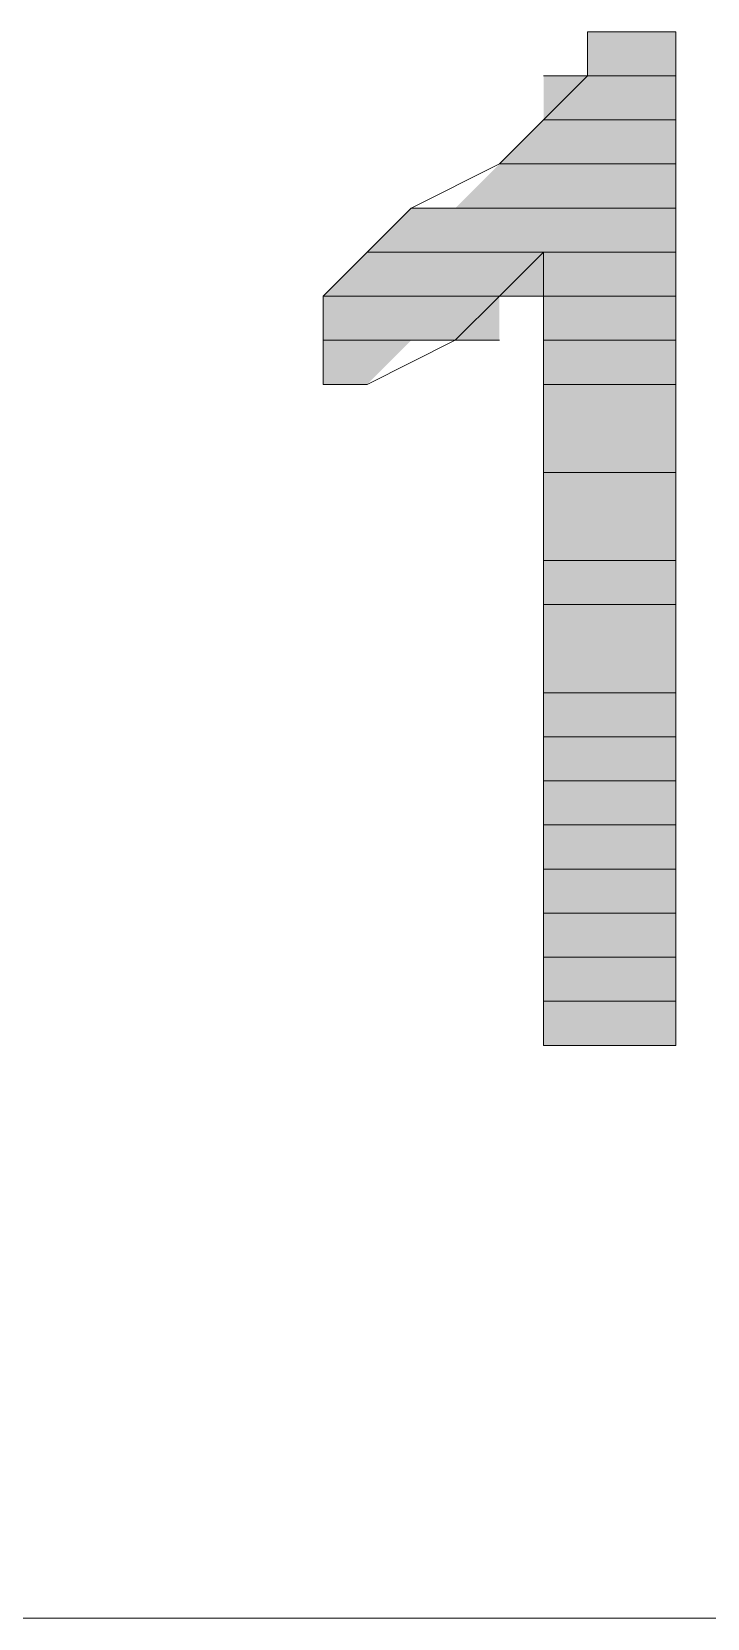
# Model space of a CAD drawing. Header units: millimetres. Extents: x -11 to 1219, y 0 to 1751.
# Drawn here: x 229.814 to 230.683, y 874.572 to 876.611 of the extents above; entities that cross this region are included whole.
import ezdxf

# ---------------------------------------------------------------- set-up
doc = ezdxf.new("R2010")
doc.units = ezdxf.units.MM
doc.header["$LTSCALE"] = 10
doc.layers.add('_MULTI_WIRE', color=9, linetype='CONTINUOUS')
doc.layers.add('PDF_Geometry', color=7, linetype='CONTINUOUS', true_color=0x151d1f)
doc.layers.add('PDF_Solid Fills', color=7, linetype='CONTINUOUS', true_color=0x070809)
doc.layers.get('_MULTI_WIRE').off()

# ---------------------------------------------------------------- blocks, each defined once
blk = doc.blocks.new('DVP-28SWS211R')
at = {"layer": 'PDF_Geometry', "color": 7, "lineweight": 9, "true_color": 0xffffff}
for p, q in [((23.9068, -87.8662), (24.0201, -87.8662)), ((24.0201, -87.8662), (23.9068, -87.8662)), ((23.9068, -87.8662), (24.0201, -87.8662)), ((24.0201, -87.8662), (23.9068, -87.8662)), ((23.9068, -87.8662), (24.0201, -87.8662)), ((24.0201, -87.8662), (23.9068, -87.8662)), ((23.9068, -87.8662), (24.0201, -87.8662)), ((24.0201, -87.8662), (23.9068, -87.8662)), ((23.9068, -87.8662), (24.0201, -87.8662)), ((24.0201, -87.8662), (23.9068, -87.8662)), ((23.9068, -87.8662), (24.0201, -87.8662)), ((24.0201, -87.8662), (23.9068, -87.8662)), ((23.9068, -87.8662), (24.0201, -87.8662)), ((24.0201, -87.8662), (23.9068, -87.8662)), ((23.9068, -87.8662), (24.0201, -87.8662)), ((24.0201, -87.8662), (23.9068, -87.8662)), ((23.9068, -87.8662), (24.0201, -87.8662)), ((24.0201, -87.8662), (23.9068, -87.8662)), ((24.0201, -87.8662), (23.9068, -87.8662)), ((23.9068, -87.8662), (23.9068, -87.9228)), ((24.0201, -89.1691), (24.0201, -87.8662)), ((23.9068, -87.9228), (23.8502, -87.9228)), ((23.8502, -87.9228), (24.0201, -87.9228)), ((23.8502, -87.9228), (24.0201, -87.9228)), ((24.0201, -87.9228), (23.8502, -87.9228)), ((23.8502, -87.9228), (24.0201, -87.9228)), ((24.0201, -87.9228), (23.8502, -87.9228)), ((23.8502, -87.9228), (24.0201, -87.9228)), ((24.0201, -87.9228), (23.8502, -87.9228)), ((23.8502, -87.9228), (24.0201, -87.9228)), ((24.0201, -87.9228), (23.8502, -87.9228)), ((23.9068, -87.9228), (23.8502, -87.9795)), ((23.9068, -87.9228), (24.0201, -87.9228)), ((24.0201, -87.9228), (23.9068, -87.9228)), ((23.9068, -87.9228), (24.0201, -87.9228)), ((24.0201, -87.9228), (23.9068, -87.9228)), ((24.0201, -87.9228), (23.9068, -87.9228)), ((23.9068, -87.9228), (24.0201, -87.9228)), ((24.0201, -87.9228), (23.9068, -87.9228)), ((23.8502, -87.9795), (23.7935, -88.0361)), ((23.8502, -87.9795), (24.0201, -87.9795)), ((24.0201, -87.9795), (23.8502, -87.9795)), ((23.8502, -87.9795), (24.0201, -87.9795)), ((24.0201, -87.9795), (23.8502, -87.9795)), ((23.8502, -87.9795), (24.0201, -87.9795)), ((24.0201, -87.9795), (23.8502, -87.9795)), ((23.8502, -87.9795), (24.0201, -87.9795)), ((24.0201, -87.9795), (23.8502, -87.9795)), ((23.8502, -87.9795), (24.0201, -87.9795)), ((24.0201, -87.9795), (23.8502, -87.9795)), ((23.8502, -87.9795), (24.0201, -87.9795)), ((24.0201, -87.9795), (23.8502, -87.9795)), ((23.8502, -87.9795), (24.0201, -87.9795)), ((24.0201, -87.9795), (23.8502, -87.9795)), ((23.8502, -87.9795), (24.0201, -87.9795)), ((24.0201, -87.9795), (23.8502, -87.9795)), ((23.8502, -87.9795), (24.0201, -87.9795)), ((24.0201, -87.9795), (23.8502, -87.9795)), ((23.8502, -87.9795), (24.0201, -87.9795)), ((24.0201, -87.9795), (23.8502, -87.9795)), ((23.8502, -87.9795), (24.0201, -87.9795)), ((24.0201, -87.9795), (23.8502, -87.9795)), ((23.8502, -87.9795), (24.0201, -87.9795)), ((24.0201, -87.9795), (23.8502, -87.9795)), ((23.8502, -87.9795), (24.0201, -87.9795)), ((24.0201, -87.9795), (23.8502, -87.9795)), ((23.8502, -87.9795), (24.0201, -87.9795)), ((24.0201, -87.9795), (23.8502, -87.9795)), ((23.7935, -88.0361), (23.6802, -88.0928)), ((23.7935, -88.0361), (24.0201, -88.0361)), ((24.0201, -88.0361), (23.7935, -88.0361)), ((23.7935, -88.0361), (24.0201, -88.0361)), ((24.0201, -88.0361), (23.7935, -88.0361)), ((23.7935, -88.0361), (24.0201, -88.0361)), ((24.0201, -88.0361), (23.7935, -88.0361)), ((23.7935, -88.0361), (24.0201, -88.0361)), ((24.0201, -88.0361), (23.7935, -88.0361)), ((23.7935, -88.0361), (24.0201, -88.0361)), ((24.0201, -88.0361), (23.7935, -88.0361)), ((23.7935, -88.0361), (24.0201, -88.0361)), ((24.0201, -88.0361), (23.7935, -88.0361)), ((23.7935, -88.0361), (24.0201, -88.0361)), ((24.0201, -88.0361), (23.7935, -88.0361)), ((23.7935, -88.0361), (24.0201, -88.0361)), ((24.0201, -88.0361), (23.7935, -88.0361)), ((23.7935, -88.0361), (24.0201, -88.0361)), ((24.0201, -88.0361), (23.7935, -88.0361)), ((23.7935, -88.0361), (24.0201, -88.0361)), ((24.0201, -88.0361), (23.7935, -88.0361)), ((23.7935, -88.0361), (24.0201, -88.0361)), ((24.0201, -88.0361), (23.7935, -88.0361)), ((23.7935, -88.0361), (24.0201, -88.0361)), ((24.0201, -88.0361), (23.7935, -88.0361)), ((23.7935, -88.0361), (24.0201, -88.0361)), ((24.0201, -88.0361), (23.7935, -88.0361)), ((23.7935, -88.0361), (24.0201, -88.0361)), ((24.0201, -88.0361), (23.7935, -88.0361)), ((23.7935, -88.0361), (24.0201, -88.0361)), ((24.0201, -88.0361), (23.7935, -88.0361)), ((23.7935, -88.0361), (24.0201, -88.0361)), ((24.0201, -88.0361), (23.7935, -88.0361)), ((23.7935, -88.0361), (24.0201, -88.0361)), ((24.0201, -88.0361), (23.7935, -88.0361)), ((23.7935, -88.0361), (24.0201, -88.0361)), ((24.0201, -88.0361), (23.7935, -88.0361)), ((23.6802, -88.0928), (23.6236, -88.1494)), ((23.7369, -88.0928), (23.6802, -88.0928)), ((23.6802, -88.0928), (24.0201, -88.0928)), ((23.6802, -88.0928), (24.0201, -88.0928)), ((24.0201, -88.0928), (23.6802, -88.0928)), ((23.6802, -88.0928), (24.0201, -88.0928)), ((24.0201, -88.0928), (23.6802, -88.0928)), ((23.6802, -88.0928), (24.0201, -88.0928)), ((24.0201, -88.0928), (23.6802, -88.0928)), ((23.6802, -88.0928), (24.0201, -88.0928)), ((24.0201, -88.0928), (23.6802, -88.0928)), ((23.6802, -88.0928), (24.0201, -88.0928)), ((24.0201, -88.0928), (23.6802, -88.0928)), ((23.6802, -88.0928), (24.0201, -88.0928)), ((24.0201, -88.0928), (23.6802, -88.0928)), ((23.6802, -88.0928), (24.0201, -88.0928)), ((24.0201, -88.0928), (23.6802, -88.0928)), ((23.6802, -88.0928), (24.0201, -88.0928)), ((24.0201, -88.0928), (23.6802, -88.0928)), ((23.6802, -88.0928), (24.0201, -88.0928)), ((24.0201, -88.0928), (23.6802, -88.0928)), ((23.6802, -88.0928), (24.0201, -88.0928)), ((24.0201, -88.0928), (23.6802, -88.0928)), ((23.7369, -88.0928), (24.0201, -88.0928)), ((24.0201, -88.0928), (23.7369, -88.0928)), ((23.7369, -88.0928), (24.0201, -88.0928)), ((24.0201, -88.0928), (23.7369, -88.0928)), ((23.7369, -88.0928), (24.0201, -88.0928)), ((24.0201, -88.0928), (23.7369, -88.0928)), ((23.7369, -88.0928), (24.0201, -88.0928)), ((24.0201, -88.0928), (23.7369, -88.0928)), ((23.7369, -88.0928), (24.0201, -88.0928)), ((24.0201, -88.0928), (23.7369, -88.0928)), ((23.7369, -88.0928), (24.0201, -88.0928)), ((24.0201, -88.0928), (23.7369, -88.0928)), ((23.7369, -88.0928), (24.0201, -88.0928)), ((24.0201, -88.0928), (23.7369, -88.0928)), ((23.7369, -88.0928), (24.0201, -88.0928)), ((24.0201, -88.0928), (23.7369, -88.0928)), ((23.7369, -88.0928), (24.0201, -88.0928)), ((24.0201, -88.0928), (23.7369, -88.0928)), ((23.7369, -88.0928), (24.0201, -88.0928)), ((24.0201, -88.0928), (23.7369, -88.0928)), ((24.0201, -88.0928), (23.7369, -88.0928)), ((23.7369, -88.0928), (24.0201, -88.0928)), ((24.0201, -88.0928), (23.7369, -88.0928)), ((23.6235, -88.1494), (23.5669, -88.2061)), ((23.6235, -88.1494), (24.0201, -88.1494)), ((24.0201, -88.1494), (23.6235, -88.1494)), ((23.6235, -88.1494), (24.0201, -88.1494)), ((24.0201, -88.1494), (23.6235, -88.1494)), ((23.6235, -88.1494), (24.0201, -88.1494)), ((24.0201, -88.1494), (23.6235, -88.1494)), ((23.6235, -88.1494), (24.0201, -88.1494)), ((24.0201, -88.1494), (23.6235, -88.1494)), ((23.6235, -88.1494), (24.0201, -88.1494)), ((24.0201, -88.1494), (23.6235, -88.1494)), ((23.6235, -88.1494), (24.0201, -88.1494)), ((24.0201, -88.1494), (23.6235, -88.1494)), ((23.6235, -88.1494), (23.8501, -88.1494)), ((23.8501, -88.1494), (23.6235, -88.1494)), ((23.6235, -88.1494), (23.8501, -88.1494)), ((23.8501, -88.1494), (23.6235, -88.1494)), ((23.6235, -88.1494), (23.8501, -88.1494)), ((23.8501, -88.1494), (23.6235, -88.1494)), ((23.6235, -88.1494), (23.8501, -88.1494)), ((23.8501, -88.1494), (23.6235, -88.1494)), ((23.6235, -88.1494), (23.8501, -88.1494)), ((23.8501, -88.1494), (23.6235, -88.1494)), ((23.6235, -88.1494), (23.8501, -88.1494)), ((23.8501, -88.1494), (23.6235, -88.1494)), ((23.7935, -88.2061), (23.8501, -88.1494)), ((23.8502, -88.1494), (24.0201, -88.1494)), ((24.0201, -88.1494), (23.8502, -88.1494)), ((23.8502, -88.1494), (24.0201, -88.1494)), ((24.0201, -88.1494), (23.8502, -88.1494)), ((23.8502, -88.1494), (24.0201, -88.1494)), ((24.0201, -88.1494), (23.8502, -88.1494)), ((23.8502, -88.1494), (24.0201, -88.1494)), ((24.0201, -88.1494), (23.8502, -88.1494)), ((23.8502, -88.1494), (24.0201, -88.1494)), ((24.0201, -88.1494), (23.8502, -88.1494)), ((23.8502, -88.1494), (24.0201, -88.1494)), ((24.0201, -88.1494), (23.8502, -88.1494)), ((23.8502, -88.1494), (23.8502, -89.1691)), ((23.5669, -88.2061), (23.8501, -88.2061)), ((23.8501, -88.2061), (23.5669, -88.2061)), ((23.5669, -88.2061), (23.8501, -88.2061)), ((23.8501, -88.2061), (23.5669, -88.2061)), ((23.5669, -88.2061), (23.8501, -88.2061)), ((23.8501, -88.2061), (23.5669, -88.2061)), ((23.5669, -88.2061), (23.8501, -88.2061)), ((23.8501, -88.2061), (23.5669, -88.2061)), ((23.5669, -88.2061), (23.8501, -88.2061)), ((23.8501, -88.2061), (23.5669, -88.2061)), ((23.5669, -88.2061), (23.8501, -88.2061)), ((23.8501, -88.2061), (23.5669, -88.2061)), ((23.5669, -88.2061), (23.7935, -88.2061)), ((23.7935, -88.2061), (23.5669, -88.2061)), ((23.5669, -88.2061), (23.8501, -88.2061)), ((23.7935, -88.2061), (23.5669, -88.2061)), ((23.5669, -88.2061), (23.7935, -88.2061)), ((23.7935, -88.2061), (23.5669, -88.2061)), ((23.5669, -88.2061), (23.7935, -88.2061)), ((23.7935, -88.2061), (23.5669, -88.2061)), ((23.5669, -88.2061), (23.5669, -88.3194)), ((23.7368, -88.2627), (23.7935, -88.2061)), ((23.8501, -88.2061), (23.7935, -88.2061)), ((23.8502, -88.2061), (24.0201, -88.2061)), ((24.0201, -88.2061), (23.8502, -88.2061)), ((23.8502, -88.2061), (24.0201, -88.2061)), ((24.0201, -88.2061), (23.8502, -88.2061)), ((23.8502, -88.2061), (24.0201, -88.2061)), ((24.0201, -88.2061), (23.8502, -88.2061)), ((23.8502, -88.2061), (24.0201, -88.2061)), ((24.0201, -88.2061), (23.8502, -88.2061)), ((23.8502, -88.2061), (24.0201, -88.2061)), ((24.0201, -88.2061), (23.8502, -88.2061)), ((23.8502, -88.2061), (24.0201, -88.2061)), ((24.0201, -88.2061), (23.8502, -88.2061)), ((23.8502, -88.2061), (24.0201, -88.2061)), ((24.0201, -88.2061), (23.8502, -88.2061)), ((23.8502, -88.2061), (24.0201, -88.2061)), ((24.0201, -88.2061), (23.8502, -88.2061)), ((23.8502, -88.2061), (24.0201, -88.2061)), ((24.0201, -88.2061), (23.8502, -88.2061)), ((23.8502, -88.2061), (24.0201, -88.2061)), ((24.0201, -88.2061), (23.8502, -88.2061)), ((23.5669, -88.2627), (23.7368, -88.2627)), ((23.7368, -88.2627), (23.5669, -88.2627)), ((23.5669, -88.2627), (23.7935, -88.2627)), ((23.7368, -88.2627), (23.5669, -88.2627)), ((23.5669, -88.2627), (23.7368, -88.2627)), ((23.7368, -88.2627), (23.5669, -88.2627)), ((23.5669, -88.2627), (23.7368, -88.2627)), ((23.7368, -88.2627), (23.5669, -88.2627)), ((23.5669, -88.2627), (23.7368, -88.2627)), ((23.7368, -88.2627), (23.5669, -88.2627)), ((23.5669, -88.2627), (23.7368, -88.2627)), ((23.7368, -88.2627), (23.5669, -88.2627)), ((23.5669, -88.2627), (23.7368, -88.2627)), ((23.7368, -88.2627), (23.5669, -88.2627)), ((23.5669, -88.2627), (23.7368, -88.2627)), ((23.7368, -88.2627), (23.5669, -88.2627)), ((23.5669, -88.2627), (23.7368, -88.2627)), ((23.7368, -88.2627), (23.5669, -88.2627)), ((23.5669, -88.2627), (23.7368, -88.2627)), ((23.7368, -88.2627), (23.5669, -88.2627)), ((23.5669, -88.2627), (23.7368, -88.2627)), ((23.7368, -88.2627), (23.5669, -88.2627)), ((23.5669, -88.2627), (23.7368, -88.2627)), ((23.7368, -88.2627), (23.5669, -88.2627)), ((23.5669, -88.2627), (23.7368, -88.2627)), ((23.7368, -88.2627), (23.5669, -88.2627)), ((23.5669, -88.2627), (23.7368, -88.2627)), ((23.7368, -88.2627), (23.5669, -88.2627)), ((23.5669, -88.2627), (23.7368, -88.2627)), ((23.7368, -88.2627), (23.5669, -88.2627)), ((23.5669, -88.2627), (23.7368, -88.2627)), ((23.7368, -88.2627), (23.5669, -88.2627)), ((23.5669, -88.2627), (23.6802, -88.2627)), ((23.6802, -88.2627), (23.5669, -88.2627)), ((23.5669, -88.2627), (23.7368, -88.2627)), ((23.6802, -88.2627), (23.5669, -88.2627)), ((23.6235, -88.3194), (23.7368, -88.2627)), ((23.7368, -88.2627), (23.6802, -88.2627)), ((23.7935, -88.2627), (23.7368, -88.2627)), ((23.8502, -88.2627), (24.0201, -88.2627)), ((24.0201, -88.2627), (23.8502, -88.2627)), ((23.8502, -88.2627), (24.0201, -88.2627)), ((24.0201, -88.2627), (23.8502, -88.2627)), ((23.8502, -88.2627), (24.0201, -88.2627)), ((24.0201, -88.2627), (23.8502, -88.2627)), ((23.8502, -88.2627), (24.0201, -88.2627)), ((24.0201, -88.2627), (23.8502, -88.2627)), ((23.8502, -88.2627), (24.0201, -88.2627)), ((24.0201, -88.2627), (23.8502, -88.2627)), ((23.8502, -88.2627), (24.0201, -88.2627)), ((24.0201, -88.2627), (23.8502, -88.2627)), ((23.8502, -88.2627), (24.0201, -88.2627)), ((24.0201, -88.2627), (23.8502, -88.2627)), ((23.8502, -88.2627), (24.0201, -88.2627)), ((24.0201, -88.2627), (23.8502, -88.2627)), ((23.8502, -88.2627), (24.0201, -88.2627)), ((24.0201, -88.2627), (23.8502, -88.2627)), ((23.8502, -88.2627), (24.0201, -88.2627)), ((24.0201, -88.2627), (23.8502, -88.2627)), ((23.8502, -88.2627), (24.0201, -88.2627)), ((24.0201, -88.2627), (23.8502, -88.2627)), ((23.8502, -88.2627), (24.0201, -88.2627)), ((24.0201, -88.2627), (23.8502, -88.2627)), ((23.8502, -88.2627), (24.0201, -88.2627)), ((24.0201, -88.2627), (23.8502, -88.2627)), ((23.8502, -88.2627), (24.0201, -88.2627)), ((24.0201, -88.2627), (23.8502, -88.2627)), ((23.8502, -88.2627), (24.0201, -88.2627)), ((24.0201, -88.2627), (23.8502, -88.2627)), ((23.8502, -88.2627), (24.0201, -88.2627)), ((24.0201, -88.2627), (23.8502, -88.2627)), ((23.8502, -88.2627), (24.0201, -88.2627)), ((24.0201, -88.2627), (23.8502, -88.2627)), ((23.8502, -88.2627), (24.0201, -88.2627)), ((24.0201, -88.2627), (23.8502, -88.2627)), ((23.5669, -88.3194), (23.6235, -88.3194)), ((23.6235, -88.3194), (23.5669, -88.3194)), ((23.5669, -88.3194), (23.6235, -88.3194)), ((23.6235, -88.3194), (23.5669, -88.3194)), ((23.5669, -88.3194), (23.6235, -88.3194)), ((23.6235, -88.3194), (23.5669, -88.3194)), ((23.5669, -88.3194), (23.6235, -88.3194)), ((23.6235, -88.3194), (23.5669, -88.3194)), ((23.5669, -88.3194), (23.5669, -88.3194)), ((23.5669, -88.3194), (23.5669, -88.3194)), ((23.5669, -88.3194), (23.6235, -88.3194)), ((23.6235, -88.3194), (23.5669, -88.3194)), ((23.5669, -88.3194), (23.5669, -88.3194)), ((23.5669, -88.3194), (23.5669, -88.3194)), ((23.5669, -88.3194), (23.5669, -88.3194)), ((23.5669, -88.3194), (23.5669, -88.3194)), ((23.5669, -88.3194), (23.5669, -88.3194)), ((23.5669, -88.3194), (23.5669, -88.3194)), ((23.5669, -88.3194), (23.5669, -88.3194)), ((23.5669, -88.3194), (23.5669, -88.3194)), ((23.5669, -88.3194), (23.5669, -88.3194)), ((23.5669, -88.3194), (23.5669, -88.3194)), ((23.5669, -88.3194), (23.5669, -88.3194)), ((23.5669, -88.3194), (23.5669, -88.3194)), ((23.5669, -88.3194), (23.5669, -88.3194)), ((23.5669, -88.3194), (23.5669, -88.3194)), ((23.5669, -88.3194), (23.5669, -88.3194)), ((23.5669, -88.3194), (23.6235, -88.3194)), ((23.8502, -88.3194), (24.0201, -88.3194)), ((24.0201, -88.3194), (23.8502, -88.3194)), ((23.8502, -88.3194), (24.0201, -88.3194)), ((24.0201, -88.3194), (23.8502, -88.3194)), ((23.8502, -88.3194), (24.0201, -88.3194)), ((24.0201, -88.3194), (23.8502, -88.3194)), ((23.8502, -88.3194), (24.0201, -88.3194)), ((24.0201, -88.3194), (23.8502, -88.3194)), ((23.8502, -88.3194), (24.0201, -88.3194)), ((24.0201, -88.3194), (23.8502, -88.3194)), ((23.8502, -88.3194), (24.0201, -88.3194)), ((24.0201, -88.3194), (23.8502, -88.3194)), ((23.8502, -88.3194), (24.0201, -88.3194)), ((24.0201, -88.3194), (23.8502, -88.3194)), ((23.8502, -88.3194), (24.0201, -88.3194)), ((24.0201, -88.3194), (23.8502, -88.3194)), ((23.8502, -88.3194), (24.0201, -88.3194)), ((24.0201, -88.3194), (23.8502, -88.3194)), ((23.8502, -88.3194), (24.0201, -88.3194)), ((24.0201, -88.3194), (23.8502, -88.3194)), ((23.8502, -88.3194), (24.0201, -88.3194)), ((24.0201, -88.3194), (23.8502, -88.3194)), ((23.8502, -88.3194), (24.0201, -88.3194)), ((24.0201, -88.3194), (23.8502, -88.3194)), ((23.8502, -88.3194), (24.0201, -88.3194)), ((24.0201, -88.3194), (23.8502, -88.3194)), ((23.8502, -88.3194), (24.0201, -88.3194)), ((24.0201, -88.3194), (23.8502, -88.3194)), ((23.8502, -88.4327), (24.0201, -88.4327)), ((24.0201, -88.4327), (23.8502, -88.4327)), ((23.8502, -88.4327), (24.0201, -88.4327)), ((24.0201, -88.4327), (23.8502, -88.4327)), ((23.8502, -88.4327), (24.0201, -88.4327)), ((24.0201, -88.4327), (23.8502, -88.4327)), ((23.8502, -88.4327), (24.0201, -88.4327)), ((24.0201, -88.4327), (23.8502, -88.4327)), ((23.8502, -88.4327), (24.0201, -88.4327)), ((24.0201, -88.4327), (23.8502, -88.4327)), ((23.8502, -88.4327), (24.0201, -88.4327)), ((24.0201, -88.4327), (23.8502, -88.4327)), ((23.8502, -88.4327), (24.0201, -88.4327)), ((24.0201, -88.4327), (23.8502, -88.4327)), ((23.8502, -88.4327), (24.0201, -88.4327)), ((24.0201, -88.4327), (23.8502, -88.4327)), ((23.8502, -88.4327), (24.0201, -88.4327)), ((24.0201, -88.4327), (23.8502, -88.4327)), ((23.8502, -88.4327), (24.0201, -88.4327)), ((24.0201, -88.4327), (23.8502, -88.4327)), ((23.8502, -88.5459), (24.0201, -88.5459)), ((24.0201, -88.5459), (23.8502, -88.5459)), ((23.8502, -88.5459), (24.0201, -88.5459)), ((24.0201, -88.5459), (23.8502, -88.5459)), ((23.8502, -88.5459), (24.0201, -88.5459)), ((24.0201, -88.5459), (23.8502, -88.5459)), ((23.8502, -88.5459), (24.0201, -88.5459)), ((24.0201, -88.5459), (23.8502, -88.5459)), ((23.8502, -88.5459), (24.0201, -88.5459)), ((24.0201, -88.5459), (23.8502, -88.5459)), ((23.8502, -88.5459), (24.0201, -88.5459)), ((24.0201, -88.5459), (23.8502, -88.5459)), ((23.8502, -88.5459), (24.0201, -88.5459)), ((24.0201, -88.5459), (23.8502, -88.5459)), ((23.8502, -88.5459), (24.0201, -88.5459)), ((24.0201, -88.5459), (23.8502, -88.5459)), ((23.8502, -88.5459), (24.0201, -88.5459)), ((24.0201, -88.5459), (23.8502, -88.5459)), ((23.8502, -88.5459), (24.0201, -88.5459)), ((24.0201, -88.5459), (23.8502, -88.5459)), ((23.8502, -88.5459), (24.0201, -88.5459)), ((24.0201, -88.5459), (23.8502, -88.5459)), ((23.8502, -88.5459), (24.0201, -88.5459)), ((24.0201, -88.5459), (23.8502, -88.5459)), ((23.8502, -88.6026), (24.0201, -88.6026)), ((24.0201, -88.6026), (23.8502, -88.6026)), ((23.8502, -88.6026), (24.0201, -88.6026)), ((24.0201, -88.6026), (23.8502, -88.6026)), ((23.8502, -88.6026), (24.0201, -88.6026)), ((24.0201, -88.6026), (23.8502, -88.6026)), ((23.8502, -88.6026), (24.0201, -88.6026)), ((24.0201, -88.6026), (23.8502, -88.6026)), ((23.8502, -88.6026), (24.0201, -88.6026)), ((24.0201, -88.6026), (23.8502, -88.6026)), ((23.8502, -88.6026), (24.0201, -88.6026)), ((24.0201, -88.6026), (23.8502, -88.6026)), ((23.8502, -88.7159), (24.0201, -88.7159)), ((24.0201, -88.7159), (23.8502, -88.7159)), ((23.8502, -88.7159), (24.0201, -88.7159)), ((24.0201, -88.7159), (23.8502, -88.7159)), ((23.8502, -88.7159), (24.0201, -88.7159)), ((24.0201, -88.7159), (23.8502, -88.7159)), ((23.8502, -88.7159), (24.0201, -88.7159)), ((24.0201, -88.7159), (23.8502, -88.7159)), ((23.8502, -88.7159), (24.0201, -88.7159)), ((24.0201, -88.7159), (23.8502, -88.7159)), ((23.8502, -88.7159), (24.0201, -88.7159)), ((24.0201, -88.7159), (23.8502, -88.7159)), ((23.8502, -88.7159), (24.0201, -88.7159)), ((24.0201, -88.7159), (23.8502, -88.7159)), ((23.8502, -88.7159), (24.0201, -88.7159)), ((24.0201, -88.7159), (23.8502, -88.7159)), ((23.8502, -88.7159), (24.0201, -88.7159)), ((24.0201, -88.7159), (23.8502, -88.7159)), ((23.8502, -88.7159), (24.0201, -88.7159)), ((24.0201, -88.7159), (23.8502, -88.7159)), ((23.8502, -88.7725), (24.0201, -88.7725)), ((24.0201, -88.7725), (23.8502, -88.7725)), ((23.8502, -88.7725), (24.0201, -88.7725)), ((24.0201, -88.7725), (23.8502, -88.7725)), ((23.8502, -88.7725), (24.0201, -88.7725)), ((24.0201, -88.7725), (23.8502, -88.7725)), ((23.8502, -88.7725), (24.0201, -88.7725)), ((24.0201, -88.7725), (23.8502, -88.7725)), ((23.8502, -88.7725), (24.0201, -88.7725)), ((24.0201, -88.7725), (23.8502, -88.7725)), ((23.8502, -88.7725), (24.0201, -88.7725)), ((24.0201, -88.7725), (23.8502, -88.7725)), ((23.8502, -88.7725), (24.0201, -88.7725)), ((24.0201, -88.7725), (23.8502, -88.7725)), ((23.8502, -88.7725), (24.0201, -88.7725)), ((24.0201, -88.7725), (23.8502, -88.7725)), ((23.8502, -88.7725), (24.0201, -88.7725)), ((24.0201, -88.7725), (23.8502, -88.7725)), ((23.8502, -88.7725), (24.0201, -88.7725)), ((24.0201, -88.7725), (23.8502, -88.7725)), ((23.8502, -88.7725), (24.0201, -88.7725)), ((24.0201, -88.7725), (23.8502, -88.7725)), ((23.8502, -88.7725), (24.0201, -88.7725)), ((24.0201, -88.7725), (23.8502, -88.7725)), ((23.8502, -88.7725), (24.0201, -88.7725)), ((24.0201, -88.7725), (23.8502, -88.7725)), ((23.8502, -88.7725), (24.0201, -88.7725)), ((24.0201, -88.7725), (23.8502, -88.7725)), ((23.8502, -88.7725), (24.0201, -88.7725)), ((24.0201, -88.7725), (23.8502, -88.7725)), ((23.8502, -88.7725), (24.0201, -88.7725)), ((24.0201, -88.7725), (23.8502, -88.7725)), ((23.8502, -88.7725), (24.0201, -88.7725)), ((24.0201, -88.7725), (23.8502, -88.7725)), ((23.8502, -88.7725), (24.0201, -88.7725)), ((24.0201, -88.7725), (23.8502, -88.7725)), ((23.8502, -88.8292), (24.0201, -88.8292)), ((24.0201, -88.8292), (23.8502, -88.8292)), ((23.8502, -88.8292), (24.0201, -88.8292)), ((24.0201, -88.8292), (23.8502, -88.8292)), ((23.8502, -88.8292), (24.0201, -88.8292)), ((24.0201, -88.8292), (23.8502, -88.8292)), ((23.8502, -88.8292), (24.0201, -88.8292)), ((24.0201, -88.8292), (23.8502, -88.8292)), ((23.8502, -88.8292), (24.0201, -88.8292)), ((24.0201, -88.8292), (23.8502, -88.8292)), ((23.8502, -88.8292), (24.0201, -88.8292)), ((24.0201, -88.8292), (23.8502, -88.8292)), ((23.8502, -88.8292), (24.0201, -88.8292)), ((24.0201, -88.8292), (23.8502, -88.8292)), ((23.8502, -88.8292), (24.0201, -88.8292)), ((24.0201, -88.8292), (23.8502, -88.8292)), ((23.8502, -88.8292), (24.0201, -88.8292)), ((24.0201, -88.8292), (23.8502, -88.8292)), ((23.8502, -88.8292), (24.0201, -88.8292)), ((24.0201, -88.8292), (23.8502, -88.8292)), ((23.8502, -88.8858), (24.0201, -88.8858)), ((24.0201, -88.8858), (23.8502, -88.8858)), ((23.8502, -88.8858), (24.0201, -88.8858)), ((24.0201, -88.8858), (23.8502, -88.8858)), ((23.8502, -88.8858), (24.0201, -88.8858)), ((24.0201, -88.8858), (23.8502, -88.8858)), ((23.8502, -88.8858), (24.0201, -88.8858)), ((24.0201, -88.8858), (23.8502, -88.8858)), ((23.8502, -88.8858), (24.0201, -88.8858)), ((24.0201, -88.8858), (23.8502, -88.8858)), ((23.8502, -88.8858), (24.0201, -88.8858)), ((24.0201, -88.8858), (23.8502, -88.8858)), ((23.8502, -88.8858), (24.0201, -88.8858)), ((24.0201, -88.8858), (23.8502, -88.8858)), ((23.8502, -88.8858), (24.0201, -88.8858)), ((24.0201, -88.8858), (23.8502, -88.8858)), ((23.8502, -88.8858), (24.0201, -88.8858)), ((24.0201, -88.8858), (23.8502, -88.8858)), ((23.8502, -88.8858), (24.0201, -88.8858)), ((24.0201, -88.8858), (23.8502, -88.8858)), ((23.8502, -88.8858), (24.0201, -88.8858)), ((24.0201, -88.8858), (23.8502, -88.8858)), ((23.8502, -88.8858), (24.0201, -88.8858)), ((24.0201, -88.8858), (23.8502, -88.8858)), ((23.8502, -88.9425), (24.0201, -88.9425)), ((24.0201, -88.9425), (23.8502, -88.9425)), ((23.8502, -88.9425), (24.0201, -88.9425)), ((24.0201, -88.9425), (23.8502, -88.9425)), ((23.8502, -88.9425), (24.0201, -88.9425)), ((24.0201, -88.9425), (23.8502, -88.9425)), ((23.8502, -88.9425), (24.0201, -88.9425)), ((24.0201, -88.9425), (23.8502, -88.9425)), ((23.8502, -88.9425), (24.0201, -88.9425)), ((24.0201, -88.9425), (23.8502, -88.9425)), ((23.8502, -88.9425), (24.0201, -88.9425)), ((24.0201, -88.9425), (23.8502, -88.9425)), ((23.8502, -88.9425), (24.0201, -88.9425)), ((24.0201, -88.9425), (23.8502, -88.9425)), ((23.8502, -88.9425), (24.0201, -88.9425)), ((24.0201, -88.9425), (23.8502, -88.9425)), ((23.8502, -88.9425), (24.0201, -88.9425)), ((24.0201, -88.9425), (23.8502, -88.9425)), ((23.8502, -88.9425), (24.0201, -88.9425)), ((24.0201, -88.9425), (23.8502, -88.9425)), ((23.8502, -88.9425), (24.0201, -88.9425)), ((24.0201, -88.9425), (23.8502, -88.9425)), ((23.8502, -88.9425), (24.0201, -88.9425)), ((24.0201, -88.9425), (23.8502, -88.9425)), ((23.8502, -88.9425), (24.0201, -88.9425)), ((24.0201, -88.9425), (23.8502, -88.9425)), ((23.8502, -88.9425), (24.0201, -88.9425)), ((24.0201, -88.9425), (23.8502, -88.9425)), ((23.8502, -88.9991), (24.0201, -88.9991)), ((24.0201, -88.9991), (23.8502, -88.9991)), ((23.8502, -88.9991), (24.0201, -88.9991)), ((24.0201, -88.9991), (23.8502, -88.9991)), ((23.8502, -88.9991), (24.0201, -88.9991)), ((24.0201, -88.9991), (23.8502, -88.9991)), ((23.8502, -88.9991), (24.0201, -88.9991)), ((24.0201, -88.9991), (23.8502, -88.9991)), ((23.8502, -88.9991), (24.0201, -88.9991)), ((24.0201, -88.9991), (23.8502, -88.9991)), ((23.8502, -88.9991), (24.0201, -88.9991)), ((24.0201, -88.9991), (23.8502, -88.9991)), ((23.8502, -88.9991), (24.0201, -88.9991)), ((24.0201, -88.9991), (23.8502, -88.9991)), ((23.8502, -88.9991), (24.0201, -88.9991)), ((24.0201, -88.9991), (23.8502, -88.9991)), ((23.8502, -88.9991), (24.0201, -88.9991)), ((24.0201, -88.9991), (23.8502, -88.9991)), ((23.8502, -88.9991), (24.0201, -88.9991)), ((24.0201, -88.9991), (23.8502, -88.9991)), ((23.8502, -88.9991), (24.0201, -88.9991)), ((24.0201, -88.9991), (23.8502, -88.9991)), ((23.8502, -88.9991), (24.0201, -88.9991)), ((24.0201, -88.9991), (23.8502, -88.9991)), ((23.8502, -88.9991), (24.0201, -88.9991)), ((24.0201, -88.9991), (23.8502, -88.9991)), ((23.8502, -88.9991), (24.0201, -88.9991)), ((24.0201, -88.9991), (23.8502, -88.9991)), ((23.8502, -88.9991), (24.0201, -88.9991)), ((24.0201, -88.9991), (23.8502, -88.9991)), ((23.8502, -88.9991), (24.0201, -88.9991)), ((24.0201, -88.9991), (23.8502, -88.9991)), ((23.8502, -88.9991), (24.0201, -88.9991)), ((24.0201, -88.9991), (23.8502, -88.9991)), ((23.8502, -88.9991), (24.0201, -88.9991)), ((24.0201, -88.9991), (23.8502, -88.9991)), ((23.8502, -88.9991), (24.0201, -88.9991)), ((24.0201, -88.9991), (23.8502, -88.9991)), ((23.8502, -88.9991), (24.0201, -88.9991)), ((24.0201, -88.9991), (23.8502, -88.9991)), ((23.8502, -88.9991), (24.0201, -88.9991)), ((24.0201, -88.9991), (23.8502, -88.9991)), ((23.8502, -88.9991), (24.0201, -88.9991)), ((24.0201, -88.9991), (23.8502, -88.9991)), ((23.8502, -88.9991), (24.0201, -88.9991)), ((24.0201, -88.9991), (23.8502, -88.9991)), ((23.8502, -88.9991), (24.0201, -88.9991)), ((24.0201, -88.9991), (23.8502, -88.9991)), ((23.8502, -88.9991), (24.0201, -88.9991)), ((24.0201, -88.9991), (23.8502, -88.9991)), ((23.8502, -88.9991), (24.0201, -88.9991)), ((24.0201, -88.9991), (23.8502, -88.9991)), ((23.8502, -89.0558), (24.0201, -89.0558)), ((24.0201, -89.0558), (23.8502, -89.0558)), ((23.8502, -89.0558), (24.0201, -89.0558)), ((24.0201, -89.0558), (23.8502, -89.0558)), ((23.8502, -89.0558), (24.0201, -89.0558)), ((24.0201, -89.0558), (23.8502, -89.0558)), ((23.8502, -89.0558), (24.0201, -89.0558)), ((24.0201, -89.0558), (23.8502, -89.0558)), ((23.8502, -89.0558), (24.0201, -89.0558)), ((24.0201, -89.0558), (23.8502, -89.0558)), ((23.8502, -89.0558), (24.0201, -89.0558)), ((24.0201, -89.0558), (23.8502, -89.0558)), ((23.8502, -89.0558), (24.0201, -89.0558)), ((24.0201, -89.0558), (23.8502, -89.0558)), ((23.8502, -89.0558), (24.0201, -89.0558)), ((24.0201, -89.0558), (23.8502, -89.0558)), ((23.8502, -89.0558), (24.0201, -89.0558)), ((24.0201, -89.0558), (23.8502, -89.0558)), ((23.8502, -89.0558), (24.0201, -89.0558)), ((24.0201, -89.0558), (23.8502, -89.0558)), ((23.8502, -89.0558), (24.0201, -89.0558)), ((24.0201, -89.0558), (23.8502, -89.0558)), ((23.8502, -89.0558), (24.0201, -89.0558)), ((24.0201, -89.0558), (23.8502, -89.0558)), ((23.8502, -89.1124), (24.0201, -89.1124)), ((24.0201, -89.1124), (23.8502, -89.1124)), ((23.8502, -89.1124), (24.0201, -89.1124)), ((24.0201, -89.1124), (23.8502, -89.1124)), ((23.8502, -89.1124), (24.0201, -89.1124)), ((24.0201, -89.1124), (23.8502, -89.1124)), ((23.8502, -89.1124), (24.0201, -89.1124)), ((24.0201, -89.1124), (23.8502, -89.1124)), ((23.8502, -89.1124), (24.0201, -89.1124)), ((24.0201, -89.1124), (23.8502, -89.1124)), ((23.8502, -89.1124), (24.0201, -89.1124)), ((24.0201, -89.1124), (23.8502, -89.1124)), ((23.8502, -89.1124), (24.0201, -89.1124)), ((24.0201, -89.1124), (23.8502, -89.1124)), ((23.8502, -89.1124), (24.0201, -89.1124)), ((24.0201, -89.1124), (23.8502, -89.1124)), ((23.8502, -89.1124), (24.0201, -89.1124)), ((24.0201, -89.1124), (23.8502, -89.1124)), ((23.8502, -89.1124), (24.0201, -89.1124)), ((24.0201, -89.1124), (23.8502, -89.1124)), ((23.8502, -89.1691), (24.0201, -89.1691)), ((24.0201, -89.1691), (23.8502, -89.1691)), ((23.8502, -89.1691), (24.0201, -89.1691)), ((24.0201, -89.1691), (23.8502, -89.1691)), ((23.8502, -89.1691), (24.0201, -89.1691)), ((24.0201, -89.1691), (23.8502, -89.1691)), ((23.8502, -89.1691), (24.0201, -89.1691)), ((24.0201, -89.1691), (23.8502, -89.1691)), ((23.8502, -89.1691), (24.0201, -89.1691)), ((24.0201, -89.1691), (23.8502, -89.1691)), ((23.8502, -89.1691), (24.0201, -89.1691)), ((24.0201, -89.1691), (23.8502, -89.1691)), ((23.8502, -89.1691), (24.0201, -89.1691)), ((24.0201, -89.1691), (23.8502, -89.1691)), ((23.8502, -89.1691), (24.0201, -89.1691)), ((24.0201, -89.1691), (23.8502, -89.1691)), ((23.8502, -89.1691), (24.0201, -89.1691)), ((24.0201, -89.1691), (23.8502, -89.1691)), ((23.8502, -89.1691), (24.0201, -89.1691)), ((24.0201, -89.1691), (23.8502, -89.1691)), ((23.8502, -89.1691), (24.0201, -89.1691)), ((24.0201, -89.1691), (23.8502, -89.1691)), ((23.8502, -89.1691), (24.0201, -89.1691)), ((24.0201, -89.1691), (23.8502, -89.1691)), ((23.8502, -89.1691), (24.0201, -89.1691)), ((24.0201, -89.1691), (23.8502, -89.1691)), ((23.8502, -89.1691), (24.0201, -89.1691)), ((-0.5099, -89.9056), (45.7175, -89.9056))]:
    blk.add_line(p, q, dxfattribs=at)
at = {"layer": 'PDF_Solid Fills', "color": 7, "lineweight": 9, "true_color": 0xffffff, "transparency": 33554559}
for points in [[(23.9068, -87.8662), (23.9068, -87.9228), (24.0201, -87.9228)], [(23.9068, -87.8662), (24.0201, -87.8662), (24.0201, -87.9228)], [(23.8502, -87.9228), (23.8502, -87.9794), (24.0201, -87.9794)], [(23.8502, -87.9228), (24.0201, -87.9228), (24.0201, -87.9794)], [(23.8502, -87.9795), (23.7935, -88.0361), (24.0201, -88.0361)], [(23.8502, -87.9795), (24.0201, -87.9795), (24.0201, -88.0361)], [(23.7935, -88.0361), (23.7369, -88.0927), (24.0201, -88.0927)], [(23.7935, -88.0361), (24.0201, -88.0361), (24.0201, -88.0927)], [(23.6802, -88.0928), (23.6236, -88.1494), (24.0201, -88.1494)], [(23.6802, -88.0928), (24.0201, -88.0928), (24.0201, -88.1494)], [(23.6235, -88.1494), (23.5669, -88.2061), (23.8501, -88.2061)], [(23.6235, -88.1494), (23.8501, -88.1494), (23.8501, -88.2061)], [(23.8502, -88.1494), (23.8502, -88.2061), (24.0201, -88.2061)], [(23.8502, -88.1494), (24.0201, -88.1494), (24.0201, -88.2061)], [(23.5669, -88.2061), (23.5669, -88.2627), (23.7935, -88.2627)], [(23.5669, -88.2061), (23.7935, -88.2061), (23.7935, -88.2627)], [(23.8502, -88.2061), (23.8502, -88.2627), (24.0201, -88.2627)], [(23.8502, -88.2061), (24.0201, -88.2061), (24.0201, -88.2627)], [(23.5669, -88.2627), (23.5669, -88.3194), (23.6235, -88.3194)], [(23.5669, -88.2627), (23.6802, -88.2627), (23.6235, -88.3194)], [(23.8502, -88.2627), (23.8502, -88.3194), (24.0201, -88.3194)], [(23.8502, -88.2627), (24.0201, -88.2627), (24.0201, -88.3194)], [(23.8502, -88.3194), (23.8502, -88.4327), (24.0201, -88.4327)], [(23.8502, -88.3194), (24.0201, -88.3194), (24.0201, -88.4327)], [(23.8502, -88.4327), (23.8502, -88.546), (24.0201, -88.546)], [(23.8502, -88.4327), (24.0201, -88.4327), (24.0201, -88.546)], [(23.8502, -88.5459), (23.8502, -88.6026), (24.0201, -88.6026)], [(23.8502, -88.5459), (24.0201, -88.5459), (24.0201, -88.6026)], [(23.8502, -88.6026), (23.8502, -88.6592), (24.0201, -88.6592)], [(23.8502, -88.6026), (24.0201, -88.6026), (24.0201, -88.6592)], [(23.8502, -88.6592), (23.8502, -88.7159), (24.0201, -88.7159)], [(23.8502, -88.6592), (24.0201, -88.6592), (24.0201, -88.7159)], [(23.8502, -88.7159), (23.8502, -88.7725), (24.0201, -88.7725)], [(23.8502, -88.7159), (24.0201, -88.7159), (24.0201, -88.7725)], [(23.8502, -88.7725), (23.8502, -88.8292), (24.0201, -88.8292)], [(23.8502, -88.7725), (24.0201, -88.7725), (24.0201, -88.8292)], [(23.8502, -88.8292), (23.8502, -88.8858), (24.0201, -88.8858)], [(23.8502, -88.8292), (24.0201, -88.8292), (24.0201, -88.8858)], [(23.8502, -88.8858), (23.8502, -88.9425), (24.0201, -88.9425)], [(23.8502, -88.8858), (24.0201, -88.8858), (24.0201, -88.9425)], [(23.8502, -88.9425), (23.8502, -88.9991), (24.0201, -88.9991)], [(23.8502, -88.9425), (24.0201, -88.9425), (24.0201, -88.9991)], [(23.8502, -88.9991), (23.8502, -89.0558), (24.0201, -89.0558)], [(23.8502, -88.9991), (24.0201, -88.9991), (24.0201, -89.0558)], [(23.8502, -89.0558), (23.8502, -89.1124), (24.0201, -89.1124)], [(23.8502, -89.0558), (24.0201, -89.0558), (24.0201, -89.1124)], [(23.8502, -89.1124), (23.8502, -89.1691), (24.0201, -89.1691)], [(23.8502, -89.1124), (24.0201, -89.1124), (24.0201, -89.1691)]]:
    blk.add_solid(points, dxfattribs=at)

msp = doc.modelspace()

# ---------------------------------------------------------------- block references
at = {"layer": '_MULTI_WIRE'}
msp.add_blockref('DVP-28SWS211R', (206.6221, 964.4776), dxfattribs=at)
msp.add_blockref('DVP-28SWS211R', (206.6221, 964.4776), dxfattribs=at)
msp.add_blockref('DVP-28SWS211R', (206.6221, 964.4776), dxfattribs=at)
msp.add_blockref('DVP-28SWS211R', (206.6221, 964.4776), dxfattribs=at)

doc.saveas('drawing.dxf')
